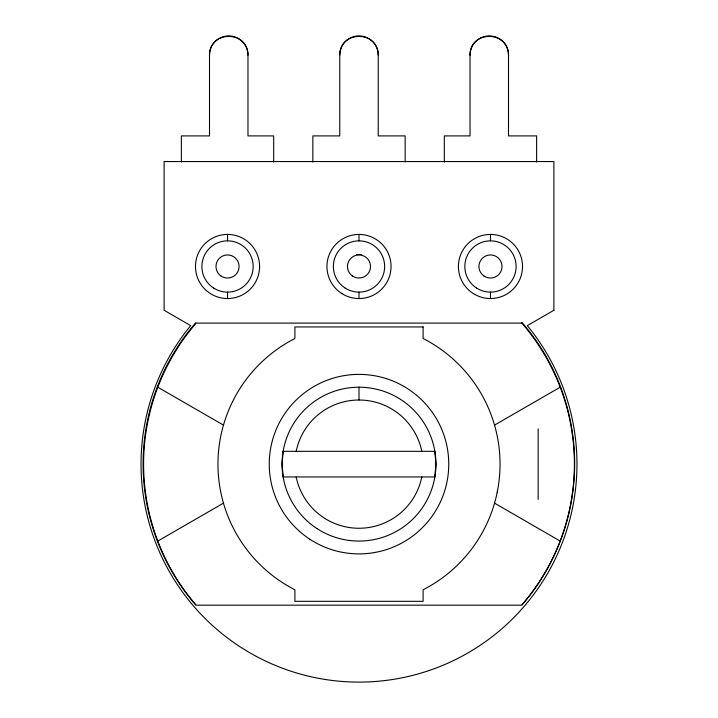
<?xml version="1.0" encoding="UTF-8"?>
<svg xmlns="http://www.w3.org/2000/svg" width="718" height="718" viewBox="0 0 718 718"><rect width="100%" height="100%" fill="white"/><g stroke="black" fill="none" stroke-linecap="round" stroke-linejoin="round"><path stroke-width="1.08" d="M181.376 162.026L181.376 135.908L209.503 135.908L209.503 55.133C209.369 30.21 248.096 30.21 247.97 55.133L247.97 135.908L273.684 135.908L273.684 162.026M312.842 162.026L312.842 135.908L339.767 135.908L339.767 55.133C339.641 30.21 378.359 30.21 378.233 55.133L378.233 135.908L405.158 135.908L405.158 162.026M444.316 162.026L444.316 135.908L470.03 135.908L470.03 55.133C469.904 30.21 508.631 30.21 508.497 55.133L508.497 135.908L536.624 135.908L536.624 162.026M157.807 541.067L223.469 503.156M494.531 425.119L560.193 387.208M494.531 503.156L560.193 541.067M157.807 387.208L223.469 425.119M538.159 428.879L538.159 499.396M497.475 490.34L497.475 492.71M490.466 234.436L490.466 240.844M490.466 292.136L490.466 298.544M359 234.436L359 240.844M359 292.136L359 298.544M359 387.208L359 400.025M227.534 234.436L227.534 240.844M227.534 292.136L227.534 298.544M470.03 55.133A19.233 19.233 0 0 1 489.263 35.9A19.233 19.233 0 0 1 508.497 55.133M339.767 55.133A19.233 19.233 0 0 1 359 35.9A19.233 19.233 0 0 1 378.233 55.133M209.503 55.133A19.233 19.233 0 0 1 228.737 35.9A19.233 19.233 0 0 1 247.97 55.133M195.682 604.915A215.4 215.4 0 0 1 195.682 322.84M522.067 322.588A215.4 215.4 0 0 1 522.067 604.655M356.765 254.513A209.629 209.629 0 0 1 361.235 254.513M421.816 476.958A64.108 64.108 0 0 1 296.184 476.958M296.184 451.317A64.108 64.108 0 0 1 421.816 451.317M283.143 451.317L282.075 464.133L283.143 476.958L434.857 476.958L435.925 464.133L434.857 451.317L283.143 451.317M553.883 310.275L527.299 325.631A217.967 217.967 0 0 1 508.075 623.152A217.967 217.967 0 0 1 209.925 623.152A217.967 217.967 0 0 1 190.701 325.631L164.117 310.275L164.117 161.55L553.883 161.55L553.883 310.275M521.806 323.1L196.194 323.1A215.4 215.4 0 0 0 196.194 605.175L521.806 605.175A215.4 215.4 0 0 0 521.806 323.1M423.108 326.95L294.892 326.95L294.892 338.51A141.033 141.033 0 0 0 294.892 589.756L294.892 601.325L423.108 601.325L423.108 589.756A141.033 141.033 0 0 0 423.108 338.51L423.108 326.95M309.88 539.254A89.75 89.75 0 0 0 448.615 469.114A89.75 89.75 0 0 0 318.505 384.04A89.75 89.75 0 0 0 309.88 539.254M316.88 528.511A76.925 76.925 0 0 0 435.808 468.423A76.925 76.925 0 0 0 324.312 395.474A76.925 76.925 0 0 0 316.88 528.511M210.5 293.644A32.05 32.05 0 0 0 259.566 267.661A32.05 32.05 0 0 0 212.528 238.161A32.05 32.05 0 0 0 210.5 293.644M213.722 288.097A25.642 25.642 0 0 0 253.149 267.643A25.642 25.642 0 0 0 215.714 243.734A25.642 25.642 0 0 0 213.722 288.097M341.974 293.644A32.05 32.05 0 0 0 391.032 267.661A32.05 32.05 0 0 0 343.994 238.161A32.05 32.05 0 0 0 341.974 293.644M345.196 288.097A25.642 25.642 0 0 0 384.615 267.643A25.642 25.642 0 0 0 347.189 243.734A25.642 25.642 0 0 0 345.196 288.097M473.44 293.644A32.05 32.05 0 0 0 522.507 267.661A32.05 32.05 0 0 0 475.469 238.161A32.05 32.05 0 0 0 473.44 293.644M476.662 288.097A25.642 25.642 0 0 0 516.089 267.643A25.642 25.642 0 0 0 478.655 243.734A25.642 25.642 0 0 0 476.662 288.097M220.866 275.909A11.542 11.542 0 0 0 239.022 267.554A11.542 11.542 0 0 0 222.706 256.003A11.542 11.542 0 0 0 220.866 275.909M483.806 275.909A11.542 11.542 0 0 0 501.963 267.554A11.542 11.542 0 0 0 485.646 256.003A11.542 11.542 0 0 0 483.806 275.909M352.332 275.909A11.542 11.542 0 0 0 370.488 267.554A11.542 11.542 0 0 0 354.18 256.003A11.542 11.542 0 0 0 352.332 275.909"/></g></svg>
